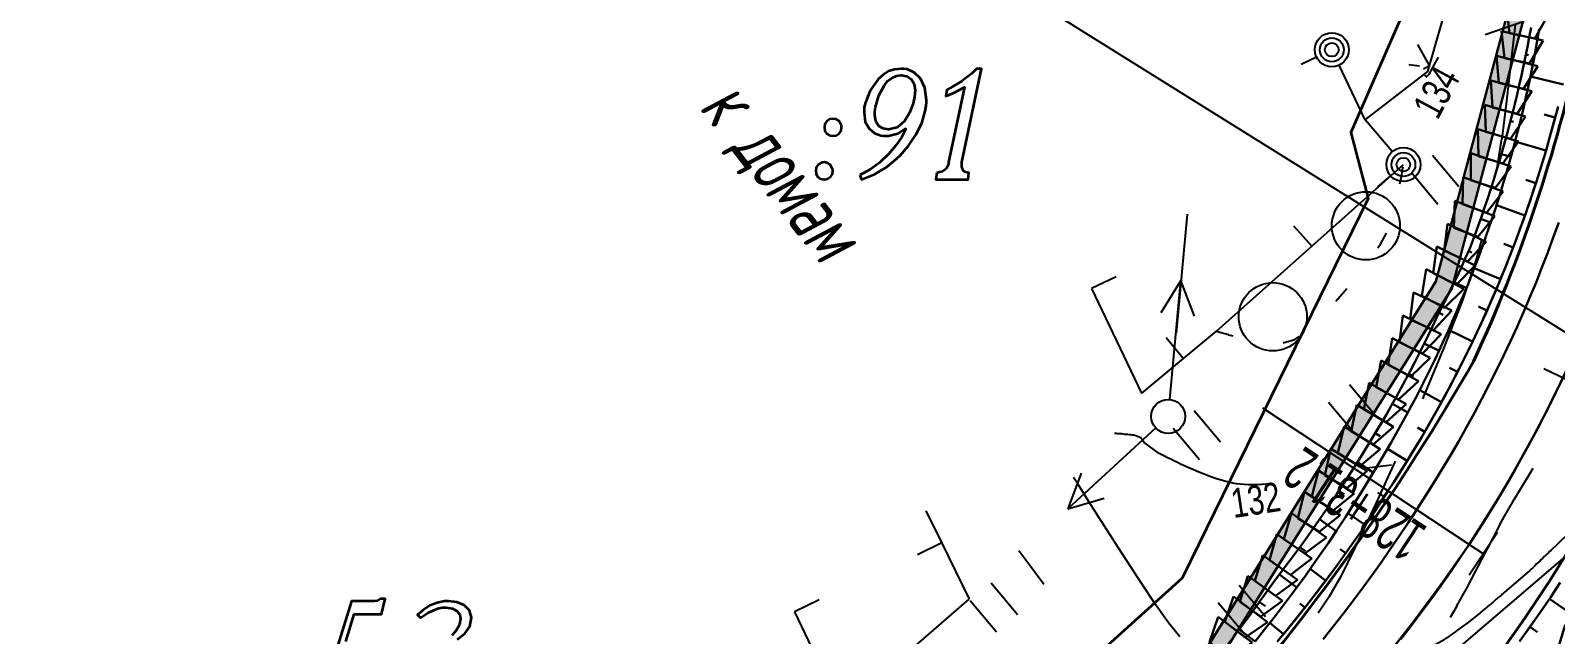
# Model space of a CAD drawing. Header units: millimetres. Extents: x -1799 to 6962, y -1020 to 4121.
# Drawn here: x 6785.8 to 6875.3, y -768.5 to -733.1 of the extents above; entities that cross this region are included whole.
import ezdxf

# ---------------------------------------------------------------- set-up
doc = ezdxf.new("R2010")
doc.units = ezdxf.units.MM
doc.linetypes.add('CONTI', pattern=[0])
for name, color, linetype, lineweight in [('10', 1, 'Continuous', 35), ('КОПИЯ_ОСЬ_13_ОТКОСЫ', 7, 'Continuous', 30), ('КОПИЯ_ОСЬ_ОТКОСЫ', 7, 'Continuous', 30), ('Огражд-перила', 1, 'ограждение2', 40), ('ОСЬ_ВЕРХ_ПОКРЫТИЯ_ГРАНИЦЫ_ПОЛОС', 7, 'Continuous', 30), ('ОСЬ_ВЕРХ_ПОКРЫТИЯ_ОСЬ', 1, 'Continuous', 30), ('Тротуар', 40, 'Continuous', 35)]:
    doc.layers.add(name, color=color, linetype=linetype, lineweight=lineweight)
for name, color, linetype in [('GOR_BDEFAULT', 212, 'CONTI'), ('NAD_MDEFAULT', 7, 'CONTI'), ('PI_STDEFAULT', 6, 'CONTI'), ('SIT_LDEFAULT', 7, 'CONTI'), ('USLZNDEFAULT', 7, 'CONTI'), ('канава', 7, 'Continuous'), ('КОПИЯ_ОСЬ_ТАНГЕНСЫ', 1, 'Continuous'), ('ОСЬ_ВЕРХ_ПОКРЫТИЯ_ПИКЕТЫ', 1, 'Continuous'), ('ОСЬ_ВЕРХ_ПОКРЫТИЯ_РАЗБИВКА_КРИВ', 1, 'Continuous'), ('ОСЬ_ВЕРХ_ПОКРЫТИЯ_ТАНГЕНСЫ', 1, 'Continuous'), ('разметка', 7, 'Continuous')]:
    doc.layers.add(name, color=color, linetype=linetype)
doc.layers.get('КОПИЯ_ОСЬ_ОТКОСЫ').off()
doc.styles.add('eskd', font='spds.shx', dxfattribs={"width": 1.2, "oblique": 15})
doc.styles.add('SHRFT', font='TXT', dxfattribs={"width": 3.5})
doc.styles.get("Standard").update_dxf_attribs({"font": 'arial.ttf'})
doc.linetypes.add('ограждение2', pattern='A,0.25,-0.1,[132,ltypeshp.shx,S=0.1,R=0,X=-0.1,Y=0],-0.1,1', length=1.45)

# ---------------------------------------------------------------- blocks, each defined once
blk = doc.blocks.new('BL_2011')
at = {"color": 0}
for p, q in [((0, 0), (0, 2.4)), ((1.6, 0), (1.6, 2.4))]:
    blk.add_line(p, q, dxfattribs=at)
blk = doc.blocks.new('BL_20')
at = {"color": 0}
blk.add_circle((0, 0), 1, dxfattribs=at)
blk = doc.blocks.new('BL_2004')
at = {"color": 0}
blk.add_circle((0, 0), 2, dxfattribs=at)
blk = doc.blocks.new('6')
at = {"layer": 'канава', "color": 5, "linetype": 'Continuous', "lineweight": 30}
for p, q in [((-1.5, -1.25), (-1.5, 1.25)), ((0, 0.75), (-1.5, 1.25)), ((0, 0.75), (0, -0.75)), ((0, -0.75), (-1.5, -1.25))]:
    blk.add_line(p, q, dxfattribs=at)
blk = doc.blocks.new('*U60')
at = {"layer": 'КОПИЯ_ОСЬ_13_ОТКОСЫ'}
for points in [[(303.773, -617.43), (303.675, -618.002), (303.573, -618.574), (303.466, -619.144), (303.354, -619.714), (303.238, -620.283), (303.117, -620.851), (302.992, -621.418), (302.862, -621.984), (302.728, -622.548), (302.59, -623.112), (302.446, -623.675), (302.299, -624.236), (302.147, -624.796), (301.99, -625.355), (301.829, -625.913), (301.663, -626.47), (301.493, -627.025), (301.319, -627.578), (301.14, -628.131), (300.301, -630.541), (300.083, -631.123), (299.86, -631.702), (299.632, -632.28), (299.399, -632.856), (299.162, -633.43), (298.919, -634.001), (298.672, -634.571), (298.42, -635.139), (298.163, -635.704), (297.901, -636.267), (297.639, -636.818), (297.373, -637.366), (297.102, -637.913), (296.827, -638.457), (296.547, -638.998), (296.262, -639.538), (295.973, -640.075), (295.679, -640.609), (295.381, -641.141), (295.079, -641.67), (294.772, -642.197), (294.461, -642.721), (294.145, -643.243), (293.825, -643.762), (293.476, -644.337), (293.122, -644.908), (292.764, -645.477), (292.401, -646.043), (291.904, -646.797), (291.399, -647.547), (290.887, -648.291), (290.47, -648.883), (290.049, -649.471), (289.622, -650.056), (289.191, -650.638), (288.755, -651.216), (288.21, -651.926), (287.658, -652.632), (287.101, -653.332)], [(303.292, -617.336), (303.189, -617.901), (303.081, -618.464), (302.968, -619.027), (302.851, -619.589), (302.73, -620.15), (302.604, -620.711), (302.474, -621.27), (302.339, -621.828), (302.2, -622.384), (302.056, -622.94), (301.908, -623.495), (301.756, -624.048), (301.599, -624.6), (301.438, -625.151), (301.272, -625.701), (301.102, -626.249), (300.928, -626.796), (300.75, -627.342), (300.567, -627.886), (300.379, -628.428), (300.188, -628.97), (299.992, -629.509), (299.696, -630.299), (299.433, -630.885), (299.166, -631.468), (298.893, -632.05), (298.614, -632.628), (298.331, -633.205), (298.043, -633.778), (297.749, -634.349), (297.502, -634.875), (297.251, -635.399), (296.995, -635.921), (296.735, -636.441), (296.472, -636.958), (296.203, -637.474), (295.931, -637.987), (295.655, -638.498), (295.374, -639.007), (295.09, -639.513), (294.801, -640.017), (294.508, -640.519), (294.211, -641.019), (293.91, -641.516), (293.605, -642.01), (293.297, -642.502), (292.984, -642.992), (292.893, -643.147), (292.538, -643.706), (292.179, -644.262), (291.816, -644.815), (291.448, -645.365), (289.916, -647.549), (288.301, -649.7), (286.757, -651.851), (285.142, -653.978)], [(302.988, -618.931), (303.147, -618.964)], [(302.564, -620.886), (303.083, -621.006)], [(302.086, -622.828), (302.258, -622.873)], [(301.554, -624.756), (302.113, -624.918)], [(300.969, -626.668), (301.154, -626.728)], [(300.332, -628.564), (300.918, -628.77)], [(299.628, -630.453), (299.817, -630.537)], [(298.788, -632.268), (299.5, -632.609)], [(297.899, -634.059), (298.133, -634.179)], [(297.026, -635.859), (297.892, -636.286)], [(296.116, -637.64), (296.4, -637.79)], [(295.156, -639.395), (296.064, -639.907)], [(294.149, -641.122), (294.446, -641.302)], [(293.093, -642.821), (294.034, -643.424)], [(292.014, -644.514), (292.325, -644.718)], [(290.886, -646.166), (291.866, -646.853)], [(289.73, -647.797), (290.049, -648.037)], [(288.529, -649.397), (289.546, -650.16)], [(287.356, -651.017), (287.701, -651.264)], [(286.169, -652.626), (287.1, -653.333)]]:
    blk.add_lwpolyline(points, dxfattribs=at)

msp = doc.modelspace()

# ---------------------------------------------------------------- hatches: boundary and pattern name
at = {"layer": 'Тротуар', "lineweight": 30, "ltscale": 7}
msp.add_hatch(color=256, dxfattribs=at).paths.add_polyline_path([(6868.062, -680.291), (6867.087, -680.515), (6872.012, -701.901), (6873.407, -713.472), (6872.702, -731.068), (6868.24, -747.774), (6854.387, -769.897), (6839.02, -785.177), (6782.805, -832.795), (6732.156, -876.708), (6733.124, -877.193), (6783.456, -833.554), (6839.697, -785.915), (6855.097, -770.647), (6869.167, -748.177), (6873.717, -731.141), (6874.409, -713.431), (6872.999, -701.728)])

# ---------------------------------------------------------------- linework, layer by layer
at = {"linetype": 'Continuous'}
msp.add_line((6939.627, -790.526), (6808.779, -708.958), dxfattribs=at)
at = {"layer": '10'}
for points in [[(6843.136, -580.797), (6853.108, -614.593), (6860.778, -669.623), (6861.348, -673.673), (6863.458, -688.743), (6868.228, -703.413), (6859.498, -712.663), (6864.398, -716.093), (6868.468, -727.073), (6863.258, -739.043), (6864.268, -742.903)], [(6868.468, -727.073), (6863.258, -739.043), (6864.268, -742.903), (6853.348, -765.163), (6762.268, -847.203), (6690.788, -908.353)], [(6864.268, -742.903), (6853.348, -765.163), (6762.268, -847.203), (6690.788, -908.353), (6671.228, -925.923), (6669.588, -927.403), (6663.488, -936.093), (6660.838, -942.243), (6644.658, -936.023), (6598.008, -978.063), (6595.598, -980.003), (6609.768, -992.213), (6612.618, -989.123), (6619.488, -982.923), (6619.488, -982.923), (6662.378, -946.483), (6665.698, -943.573)], [(6804.268, -768.873), (6804.768, -767.263), (6806.378, -767.263), (6806.588, -766.373), (6806.318, -766.373), (6806.138, -766.483), (6805.958, -766.503), (6805.838, -766.503), (6805.808, -766.503), (6804.608, -766.503), (6803.708, -769.403)], [(6810.818, -768.763), (6811.268, -768.413), (6811.548, -768.003), (6811.648, -767.473), (6811.538, -767.053), (6811.228, -766.743), (6810.788, -766.563), (6810.298, -766.503), (6810.178, -766.503), (6810.068, -766.503), (6809.628, -766.603), (6809.208, -766.773), (6808.828, -767.013), (6808.488, -767.303), (6808.658, -767.483), (6809.128, -767.173), (6809.678, -766.943), (6809.928, -766.883), (6810.168, -766.883), (6810.538, -766.933), (6810.798, -767.073), (6810.958, -767.283), (6811.008, -767.523), (6810.948, -767.893), (6810.758, -768.233), (6810.488, -768.523)]]:
    msp.add_lwpolyline(points, dxfattribs=at)
for points in [[(6834.428, -741.543), (6834.528, -741.793), (6835.318, -741.473), (6836.008, -741.063), (6836.478, -740.683), (6836.808, -740.383), (6837.278, -739.833), (6837.718, -739.183), (6838.068, -738.483), (6838.278, -737.783), (6838.338, -737.473), (6838.358, -737.263), (6838.358, -737.143), (6838.258, -736.413), (6837.988, -735.873), (6837.618, -735.523), (6837.208, -735.333), (6837.028, -735.303), (6836.858, -735.303), (6836.478, -735.343), (6836.128, -735.453), (6835.808, -735.653), (6835.508, -735.923), (6835.038, -736.573), (6834.768, -737.273), (6834.698, -737.553), (6834.688, -737.873), (6834.758, -738.413), (6834.988, -738.813), (6835.308, -739.083), (6835.668, -739.223), (6835.828, -739.243), (6835.968, -739.243), (6836.048, -739.243), (6836.128, -739.243), (6836.668, -739.103), (6837.088, -738.833), (6837.138, -738.833), (6836.878, -739.333), (6836.548, -739.803), (6836.118, -740.313), (6835.618, -740.793), (6835.048, -741.213)], [(6838.958, -741.413), (6838.898, -741.793), (6840.788, -741.793), (6840.838, -741.413), (6840.618, -741.363), (6840.498, -741.273), (6840.428, -741.043), (6840.428, -740.993), (6840.428, -740.963), (6840.428, -740.933), (6840.428, -740.883), (6840.428, -740.863), (6840.428, -740.823), (6840.428, -740.773), (6841.568, -735.303), (6841.288, -735.303), (6841.138, -735.443), (6841.018, -735.573), (6840.628, -735.883), (6840.428, -736.023), (6840.228, -736.143), (6839.898, -736.343), (6839.538, -736.533), (6839.478, -736.903), (6839.948, -736.713), (6840.588, -736.373), (6839.648, -740.773), (6839.658, -740.803), (6839.638, -740.863), (6839.618, -740.933), (6839.578, -741.033), (6839.498, -741.163), (6839.298, -741.323)], [(6837.058, -738.383), (6836.638, -738.743), (6836.118, -738.863), (6835.808, -738.813), (6835.558, -738.673), (6835.378, -738.403), (6835.318, -738.023), (6835.318, -737.783), (6835.348, -737.553), (6835.548, -736.863), (6835.878, -736.263), (6836.088, -736.013), (6836.328, -735.833), (6836.588, -735.723), (6836.868, -735.683), (6837.188, -735.743), (6837.448, -735.913), (6837.618, -736.193), (6837.678, -736.573), (6837.648, -736.943), (6837.568, -737.333), (6837.358, -737.893)], [(6832.498, -738.373), (6832.388, -738.533), (6832.358, -738.743), (6832.388, -738.953), (6832.508, -739.113), (6832.678, -739.213), (6832.858, -739.243), (6833.058, -739.213), (6833.218, -739.093), (6833.338, -738.933), (6833.368, -738.743), (6833.368, -738.693), (6833.368, -738.633), (6833.198, -738.353), (6833.048, -738.263), (6832.868, -738.233), (6832.678, -738.263)], [(6831.998, -740.923), (6831.878, -741.083), (6831.848, -741.283), (6831.878, -741.473), (6831.978, -741.643), (6832.138, -741.753), (6832.358, -741.793), (6832.548, -741.753), (6832.718, -741.643), (6832.828, -741.473), (6832.858, -741.283), (6832.858, -741.253), (6832.858, -741.223), (6832.688, -740.913), (6832.528, -740.813), (6832.358, -740.773), (6832.168, -740.813)]]:
    msp.add_lwpolyline(points, close=True, dxfattribs=at)
at = {"layer": 'GOR_BDEFAULT', "color": 212, "flags": 128}
for points, elevation in [([(6867.572, -735.671), (6867.682, -735.771), (6867.852, -735.621), (6867.912, -735.521), (6867.942, -735.441), (6868.392, -734.631)], 134), ([(6858.632, -759.631), (6858.322, -759.661), (6858.022, -759.681), (6857.742, -759.691), (6857.472, -759.691), (6857.222, -759.691), (6856.992, -759.671), (6856.762, -759.651), (6856.542, -759.631), (6856.332, -759.591), (6856.122, -759.551), (6855.922, -759.501), (6855.712, -759.441), (6855.512, -759.381), (6855.302, -759.311), (6855.092, -759.241), (6854.872, -759.161), (6854.652, -759.071), (6854.422, -758.981), (6854.192, -758.891), (6853.972, -758.791), (6853.742, -758.691), (6853.522, -758.591), (6853.302, -758.491), (6853.082, -758.391), (6852.872, -758.291), (6852.682, -758.191), (6852.492, -758.101), (6852.312, -758.011), (6852.152, -757.931), (6852.002, -757.851), (6851.122, -757.211), (6850.922, -756.931), (6850.542, -756.781), (6850.482, -756.771), (6850.412, -756.771), (6850.332, -756.761), (6850.252, -756.751), (6850.172, -756.741), (6850.082, -756.741), (6849.992, -756.731), (6849.912, -756.721), (6849.822, -756.711), (6849.732, -756.711), (6849.652, -756.701), (6849.572, -756.701), (6849.502, -756.691), (6849.432, -756.691), (6849.372, -756.681)], 132), ([(6865.642, -758.531), (6864.022, -758.741)], 132), ([(6880.392, -763.841), (6879.952, -763.661), (6879.552, -763.491), (6879.182, -763.341), (6878.842, -763.201), (6878.532, -763.081), (6878.262, -762.971), (6878.002, -762.871), (6877.772, -762.781), (6877.572, -762.711), (6877.382, -762.651), (6877.212, -762.601), (6877.062, -762.561), (6876.912, -762.531), (6876.792, -762.511), (6876.672, -762.501), (6876.552, -762.491), (6876.452, -762.501), (6876.352, -762.511), (6876.262, -762.531), (6876.172, -762.561), (6876.092, -762.581), (6876.022, -762.621), (6875.952, -762.651), (6875.892, -762.691), (6875.832, -762.731), (6875.782, -762.771), (6875.732, -762.811), (6875.692, -762.851), (6875.652, -762.891), (6875.622, -762.921), (6875.372, -763.171), (6874.982, -763.541), (6874.912, -763.601), (6874.842, -763.671), (6874.772, -763.741), (6874.682, -763.821), (6874.602, -763.901), (6874.512, -763.991), (6874.422, -764.071), (6874.332, -764.161), (6874.242, -764.241), (6874.152, -764.331), (6874.062, -764.411), (6873.982, -764.491), (6873.902, -764.571), (6873.822, -764.641), (6873.752, -764.711), (6873.192, -765.201), (6872.802, -765.531), (6872.242, -766.011), (6872.192, -766.051), (6872.132, -766.101), (6872.082, -766.151), (6872.022, -766.201), (6871.962, -766.251), (6871.902, -766.301), (6871.842, -766.351), (6871.782, -766.401), (6871.722, -766.451), (6871.662, -766.511), (6871.602, -766.561), (6871.542, -766.611), (6871.482, -766.661), (6871.422, -766.711), (6871.372, -766.751), (6870.712, -767.291), (6870.152, -767.731), (6869.452, -768.251), (6869.402, -768.291), (6869.352, -768.331), (6869.292, -768.371), (6869.242, -768.411), (6869.182, -768.441), (6869.132, -768.481), (6869.072, -768.521), (6869.022, -768.561), (6868.972, -768.591), (6868.922, -768.631), (6868.882, -768.661), (6868.832, -768.691), (6868.792, -768.721), (6868.752, -768.751), (6868.722, -768.771), (6868.412, -768.961), (6868.112, -769.101)], 132)]:
    msp.add_lwpolyline(points, dxfattribs=dict(at, elevation=elevation))
at = {"layer": 'PI_STDEFAULT', "color": 6}
msp.add_point((6872.172, -761.711, 132.452), dxfattribs=at)
at = {"layer": 'SIT_LDEFAULT', "color": 7}
for p, q in [((6867.762, -735.471), (6869.322, -730.011)), ((6872.882, -732.711), (6872.662, -734.771)), ((6861.232, -734.621), (6860.332, -735.051)), ((6867.862, -735.111), (6867.182, -733.881)), ((6864.092, -738.291), (6862.562, -735.091)), ((6864.092, -738.291), (6867.762, -735.471)), ((6866.652, -735.061), (6867.282, -735.141)), ((6867.522, -735.301), (6867.862, -735.111)), ((6872.662, -734.771), (6872.402, -737.031)), ((6872.412, -737.031), (6872.102, -739.411)), ((6865.682, -740.161), (6864.092, -738.291)), ((6872.092, -739.411), (6871.782, -741.361)), ((6860.952, -745.711), (6866.332, -740.921)), ((6865.572, -741.571), (6864.812, -742.221)), ((6866.122, -742.041), (6866.212, -741.611)), ((6866.212, -741.611), (6866.302, -741.111)), ((6866.302, -741.111), (6866.312, -741.051)), ((6853.642, -743.831), (6852.992, -750.801)), ((6859.892, -744.511), (6860.952, -745.711)), ((6864.992, -745.591), (6865.332, -744.931)), ((6870.942, -745.271), (6870.632, -746.421)), ((6855.362, -750.681), (6860.952, -745.711)), ((6864.842, -745.801), (6864.992, -745.591)), ((6870.632, -746.421), (6869.792, -748.871)), ((6849.472, -747.491), (6848.032, -748.181)), ((6853.272, -747.711), (6852.092, -749.611)), ((6852.622, -754.681), (6853.272, -747.711)), ((6854.082, -749.801), (6853.272, -747.711)), ((6848.032, -748.181), (6850.972, -754.321)), ((6862.362, -748.931), (6863.022, -748.181)), ((6869.792, -748.871), (6868.642, -751.801)), ((6853.432, -752.291), (6855.362, -750.681)), ((6855.362, -750.681), (6855.552, -750.741)), ((6855.552, -750.741), (6856.062, -750.881)), ((6852.412, -751.061), (6853.432, -752.291)), ((6856.062, -750.891), (6856.322, -750.961)), ((6859.282, -751.351), (6859.332, -751.351)), ((6859.332, -751.351), (6859.972, -751.171)), ((6859.972, -751.171), (6860.212, -751.001)), ((6850.972, -754.331), (6853.432, -752.291)), ((6868.642, -751.801), (6867.452, -754.641)), ((6851.792, -756.361), (6846.642, -761.091)), ((6865.842, -758.301), (6864.602, -761.031)), ((6873.722, -759.111), (6873.952, -758.721)), ((6847.432, -759.001), (6846.642, -761.091)), ((6847.222, -759.641), (6846.982, -759.261)), ((6847.852, -760.641), (6847.222, -759.641)), ((6872.842, -760.541), (6873.722, -759.111)), ((6846.642, -761.091), (6848.782, -760.471)), ((6872.172, -761.711), (6872.842, -760.541)), ((6839.242, -763.071), (6838.332, -761.211)), ((6848.762, -762.061), (6847.852, -760.641)), ((6864.602, -761.031), (6863.472, -763.431)), ((6849.802, -763.691), (6848.762, -762.061)), ((6871.632, -762.731), (6872.172, -761.711)), ((6837.812, -763.781), (6839.242, -763.071)), ((6840.872, -766.391), (6839.242, -763.071)), ((6871.102, -763.741), (6871.632, -762.731)), ((6843.952, -763.801), (6843.762, -763.551)), ((6844.462, -764.491), (6843.952, -763.801)), ((6850.872, -765.321), (6849.802, -763.691)), ((6863.472, -763.431), (6862.662, -765.071)), ((6870.572, -764.761), (6871.102, -763.741)), ((6845.202, -765.481), (6844.462, -764.491)), ((6862.662, -765.071), (6861.962, -766.281)), ((6870.032, -765.781), (6870.572, -764.761)), ((6845.232, -765.531), (6845.202, -765.481)), ((6851.832, -766.761), (6850.872, -765.321)), ((6869.472, -766.781), (6870.032, -765.781)), ((6832.042, -766.441), (6830.602, -767.131)), ((6836.092, -770.511), (6840.862, -766.391)), ((6852.552, -767.781), (6851.832, -766.761)), ((6861.962, -766.281), (6861.332, -767.211)), ((6869.092, -767.451), (6869.482, -766.781)), ((6830.602, -767.131), (6833.352, -772.881)), ((6853.222, -768.601), (6852.552, -767.781))]:
    msp.add_line(p, q, dxfattribs=at)
for centre, radius in [((6862.132, -734.191), 1), ((6862.132, -734.191), 0.7), ((6862.132, -734.191), 0.4), ((6866.332, -740.921), 1), ((6866.332, -740.921), 0.7), ((6866.332, -740.921), 0.4)]:
    msp.add_circle(centre, radius, dxfattribs=at)
at = {"layer": 'КОПИЯ_ОСЬ_13_ОТКОСЫ'}
for points in [[(6874.304, -732.975), (6874.206, -733.547), (6874.103, -734.118), (6873.997, -734.689), (6873.885, -735.259), (6873.769, -735.828), (6873.648, -736.396), (6873.523, -736.963), (6873.393, -737.529), (6873.259, -738.093), (6873.121, -738.657), (6872.977, -739.22), (6872.83, -739.781), (6872.677, -740.341), (6872.521, -740.9), (6872.36, -741.458), (6872.194, -742.014), (6872.024, -742.57), (6871.85, -743.123), (6871.671, -743.676), (6870.831, -746.086), (6870.614, -746.667), (6870.391, -747.247), (6870.163, -747.825), (6869.93, -748.401), (6869.693, -748.974), (6869.45, -749.546), (6869.203, -750.116), (6868.951, -750.683), (6868.693, -751.249), (6868.431, -751.812), (6868.169, -752.363), (6867.904, -752.911), (6867.632, -753.458), (6867.357, -754.002), (6867.078, -754.543), (6866.792, -755.082), (6866.503, -755.619), (6866.21, -756.154), (6865.912, -756.686), (6865.61, -757.215), (6865.302, -757.742), (6864.992, -758.266), (6864.675, -758.788), (6864.356, -759.307), (6864.006, -759.882), (6863.653, -760.453), (6863.294, -761.022), (6862.931, -761.588), (6862.434, -762.342), (6861.93, -763.092), (6861.418, -763.836), (6861.001, -764.428), (6860.58, -765.016), (6860.153, -765.601), (6859.722, -766.183), (6859.286, -766.761), (6858.741, -767.471), (6858.189, -768.177), (6857.631, -768.877)], [(6875.724, -736.225), (6873.782, -735.765)], [(6875.299, -737.929), (6875.147, -738.502), (6874.99, -739.073), (6874.829, -739.643), (6874.662, -740.213), (6874.492, -740.78), (6874.316, -741.346), (6874.136, -741.911), (6873.953, -742.474), (6873.763, -743.036), (6873.571, -743.597), (6873.372, -744.156), (6873.17, -744.713), (6872.964, -745.268), (6872.753, -745.823), (6872.539, -746.375), (6872.319, -746.925), (6872.094, -747.474), (6871.866, -748.021), (6871.633, -748.566), (6871.396, -749.109), (6871.155, -749.651), (6870.909, -750.19), (6870.659, -750.727), (6870.405, -751.263), (6870.146, -751.796), (6869.883, -752.327), (6869.616, -752.857), (6869.345, -753.384), (6869.07, -753.909), (6868.789, -754.431), (6868.506, -754.951), (6868.218, -755.47), (6867.926, -755.986), (6867.63, -756.499), (6867.33, -757.01), (6867.026, -757.519), (6866.717, -758.025), (6866.405, -758.529), (6866.088, -759.03), (6865.768, -759.529), (6865.444, -760.025), (6865.074, -760.599), (6864.7, -761.17), (6864.32, -761.739), (6863.937, -762.304), (6863.413, -763.055), (6862.881, -763.801), (6862.343, -764.541), (6860.669, -766.739), (6860.109, -767.446), (6859.541, -768.147), (6858.967, -768.843)], [(6875.237, -738.165), (6874.594, -737.994)], [(6874.698, -740.091), (6872.888, -739.558)], [(6874.107, -742.002), (6873.509, -741.808)], [(6873.465, -743.896), (6871.791, -743.304)], [(6872.773, -745.772), (6872.22, -745.56)], [(6872.03, -747.629), (6870.491, -746.989)], [(6871.238, -749.465), (6870.731, -749.238)], [(6870.397, -751.28), (6868.987, -750.603)], [(6869.506, -753.071), (6869.042, -752.832)], [(6868.569, -754.837), (6867.289, -754.136)], [(6867.584, -756.578), (6867.164, -756.332)], [(6866.553, -758.291), (6865.4, -757.576)], [(6865.209, -760.389), (6864.831, -760.144)], [(6864.105, -762.056), (6863.079, -761.359)], [(6862.957, -763.695), (6862.622, -763.453)], [(6861.765, -765.3), (6860.867, -764.616)], [(6875.333, -765.731), (6874.959, -766.303), (6874.515, -766.948), (6874.064, -767.59), (6873.609, -768.228), (6873.148, -768.863)], [(6860.551, -766.889), (6860.255, -766.656)], [(6874.908, -766.378), (6876.23, -767.284)], [(6859.295, -768.446), (6858.495, -767.787)], [(6873.761, -768.016), (6874.195, -768.327)]]:
    msp.add_lwpolyline(points, dxfattribs=at)
at = {"layer": 'КОПИЯ_ОСЬ_ТАНГЕНСЫ'}
msp.add_line((6894.062, -748.341), (6669.282, -940.001), dxfattribs=at)
at = {"layer": 'Огражд-перила', "ltscale": 7}
for points in [[(6769.559, -352.619), (6778.371, -378), (6801.678, -443.922), (6813.542, -477.411), (6825.83, -514.263), (6834.96, -543.468), (6844.279, -574.202), (6853.431, -606.082), (6861.013, -634.298), (6866.967, -657.33), (6871.548, -675.493, -0.012488), (6876.824, -700.767, -0.040689), (6878.214, -717.581, -0.039762), (6876.683, -733.804, -0.056014), (6870.452, -752.458, -0.095933), (6837.384, -790.69), (6811.373, -812.86), (6779.641, -839.9), (6746.176, -868.466), (6738.053, -875.408, -0.45951), (6730.063, -874.699, -1.674407)], [(6686.908, -931.182), (6723.216, -900.102), (6760.217, -868.453), (6773.269, -857.304), (6787.689, -845.008), (6806.097, -829.326), (6835.273, -804.462), (6855.464, -787.269, 0.05108), (6870.491, -771.565, 0.079886), (6883.495, -747.865, 0.04301), (6887.116, -734.056, -0.532002), (6894.485, -729.742), (6894.485, -729.742)]]:
    msp.add_lwpolyline(points, format="xyb", dxfattribs=at)
at = {"layer": 'ОСЬ_ВЕРХ_ПОКРЫТИЯ_ГРАНИЦЫ_ПОЛОС'}
for points in [[(6875.411, -737.513), (6875.178, -738.399), (6874.935, -739.282), (6874.681, -740.162), (6874.416, -741.039), (6874.14, -741.912), (6873.854, -742.782), (6873.556, -743.649), (6873.248, -744.512), (6872.93, -745.371), (6872.601, -746.226), (6872.261, -747.076), (6871.911, -747.923), (6871.551, -748.765), (6871.18, -749.603), (6870.799, -750.436), (6870.407, -751.264), (6870.006, -752.087), (6869.594, -752.906), (6869.172, -753.719), (6868.74, -754.527), (6868.299, -755.33), (6867.847, -756.127), (6867.386, -756.918), (6866.915, -757.704), (6866.434, -758.484), (6865.944, -759.257), (6865.444, -760.025), (6864.951, -760.79), (6864.448, -761.549), (6863.936, -762.305), (6863.413, -763.056), (6862.882, -763.802), (6862.341, -764.543), (6861.792, -765.281), (6861.233, -766.014), (6860.667, -766.742), (6860.092, -767.466), (6859.509, -768.186), (6858.919, -768.901)], [(6875.444, -744.31), (6875.128, -745.196), (6874.801, -746.078), (6874.463, -746.956), (6874.114, -747.829), (6873.754, -748.699), (6873.384, -749.563), (6873.003, -750.424), (6872.612, -751.279), (6872.21, -752.13), (6871.798, -752.975), (6871.375, -753.816), (6870.942, -754.651), (6870.498, -755.48), (6870.045, -756.305), (6869.581, -757.123), (6869.107, -757.936), (6868.624, -758.743), (6868.13, -759.544), (6867.627, -760.338), (6867.113, -761.127), (6866.607, -761.911), (6866.091, -762.691), (6865.565, -763.465), (6865.029, -764.234), (6864.485, -764.998), (6863.931, -765.757), (6863.369, -766.511), (6862.798, -767.26), (6862.219, -768.003), (6861.632, -768.743)], [(6875.536, -765.418), (6874.959, -766.303), (6874.365, -767.165), (6873.761, -768.019), (6873.148, -768.864)]]:
    msp.add_lwpolyline(points, dxfattribs=at)
at = {"layer": 'ОСЬ_ВЕРХ_ПОКРЫТИЯ_ОСЬ'}
msp.add_lwpolyline([(6883.361, -722.347, -0.136586), (6870.19, -763.183), (6870.19, -763.183), (6869.646, -763.996), (6869.092, -764.802), (6868.529, -765.602), (6867.957, -766.396), (6867.376, -767.183), (6866.786, -767.964), (6866.189, -768.738)], format="xyb", dxfattribs=at)
at = {"layer": 'ОСЬ_ВЕРХ_ПОКРЫТИЯ_ПИКЕТЫ'}
msp.add_line((6874.567, -752.879), (6876.826, -753.951), dxfattribs=at)
at = {"layer": 'ОСЬ_ВЕРХ_ПОКРЫТИЯ_РАЗБИВКА_КРИВ'}
for p, q in [((6870.19, -763.183), (6858.089, -755.194)), ((6870.19, -763.183), (6871.024, -763.734)), ((6871.85, -762.482), (6870.198, -764.985))]:
    msp.add_line(p, q, dxfattribs=at)
at = {"layer": 'ОСЬ_ВЕРХ_ПОКРЫТИЯ_ТАНГЕНСЫ'}
msp.add_line((6894.062, -748.341), (6669.282, -940.001), dxfattribs=at)
at = {"layer": 'разметка', "lineweight": 30, "ltscale": 7}
msp.add_lwpolyline([(6882.2, -733.063, -0.102394), (6870.19, -763.183, -0.060709), (6851.454, -784.391, -0.010093), (6838.939, -795.342), (6800.892, -827.783), (6740.933, -878.907)], format="xyb", dxfattribs=at)
at = {"layer": 'Тротуар', "lineweight": 30, "ltscale": 7}
for points in [[(6732.156, -876.708), (6782.805, -832.795), (6839.02, -785.177), (6854.311, -770.018), (6868.24, -747.774), (6872.722, -730.99), (6873.407, -713.472), (6872.012, -701.901), (6867.087, -680.515)], [(6733.124, -877.193), (6783.456, -833.554), (6839.697, -785.915), (6855.097, -770.647), (6869.167, -748.177), (6873.717, -731.141), (6874.409, -713.431), (6872.999, -701.728), (6868.062, -680.291)]]:
    msp.add_lwpolyline(points, dxfattribs=at)

# ---------------------------------------------------------------- block references
at = {"layer": 'USLZNDEFAULT', "color": 7}
for name, p, rotation in [('BL_2011', (6870.602, -731.791), 289), ('BL_2011', (6868.362, -743.261), 40), ('BL_2004', (6864.132, -744.511), 40), ('BL_2004', (6858.672, -749.841), 40), ('BL_20', (6852.532, -755.681), 40), ('BL_2011', (6863.482, -756.701), 40), ('BL_2011', (6854.372, -758.221), 40), ('BL_2011', (6842.462, -768.331), 40), ('BL_2011', (6857.012, -768.451), 40)]:
    msp.add_blockref(name, p, dxfattribs=dict(at, rotation=rotation))
at = {"layer": 'КОПИЯ_ОСЬ_13_ОТКОСЫ'}
msp.add_blockref('*U60', (6570.531, -115.545), dxfattribs=at)
at = {"layer": 'КОПИЯ_ОСЬ_ОТКОСЫ'}
for p, rotation in [((6873.301, -733.374), 258.5674443220535), ((6872.993, -734.842), 257.6335656551272), ((6872.656, -736.304), 256.2334949507544), ((6872.288, -737.758), 255.3003452493627), ((6871.889, -739.204), 253.8985189490309), ((6871.46, -740.641), 252.9644573119933), ((6871.001, -742.069), 251.5631499998045), ((6870.512, -743.487), 250.1637909244347), ((6869.993, -744.894), 249.2279391473633), ((6869.41, -746.276), 244.6843673244616), ((6868.759, -747.627), 243.6582943444222), ((6868.08, -748.964), 242.6348284475696), ((6867.417, -750.309), 244.9948319923911), ((6866.771, -751.663), 244.0669915819797), ((6866.097, -753.003), 242.6781742334346), ((6865.395, -754.328), 241.286194477454), ((6864.664, -755.639), 240.3630705252172), ((6863.907, -756.933), 238.9681066851715), ((6863.122, -758.212), 238.0428347278346), ((6862.363, -759.506), 238.9642055135656), ((6861.582, -760.786), 237.1646545587706), ((6860.768, -762.046), 237.1646545587706), ((6859.942, -763.298), 235.3031997070755), ((6859.088, -764.531), 235.3031997070755), ((6858.224, -765.757), 234.3907176147995), ((6857.351, -766.977), 234.3907176147995), ((6856.453, -768.178), 232.8357442906607), ((6855.547, -769.373), 232.8357442906607), ((6875.978, -769.836), 234.4733744406749)]:
    msp.add_blockref('6', p, dxfattribs=dict(at, rotation=rotation))

# ---------------------------------------------------------------- texts
at = {"layer": 'GOR_BDEFAULT', "color": 212, "style": 'SHRFT', "width": 0.75}
for s, rotation, p in [('134', 61.68476, (6868.341, -738.354, 134)), ('132', 8.65937, (6856.371, -761.643, 132))]:
    msp.add_text(s, height=1.7223, rotation=rotation, dxfattribs=at).set_placement(p)
at = {"layer": 'NAD_MDEFAULT', "color": 7, "style": 'eskd', "oblique": 10, "width": 0.8}
msp.add_text('к домам', height=3.5, rotation=308, dxfattribs=at).set_placement((6824.941, -737.584))
at = {"layer": 'ОСЬ_ВЕРХ_ПОКРЫТИЯ_РАЗБИВКА_КРИВ', "width": 0.6}
msp.add_text('128+31.2', height=2.5, rotation=146.5672, dxfattribs=at).set_placement((6867.828, -762.223))

doc.saveas('drawing.dxf')
